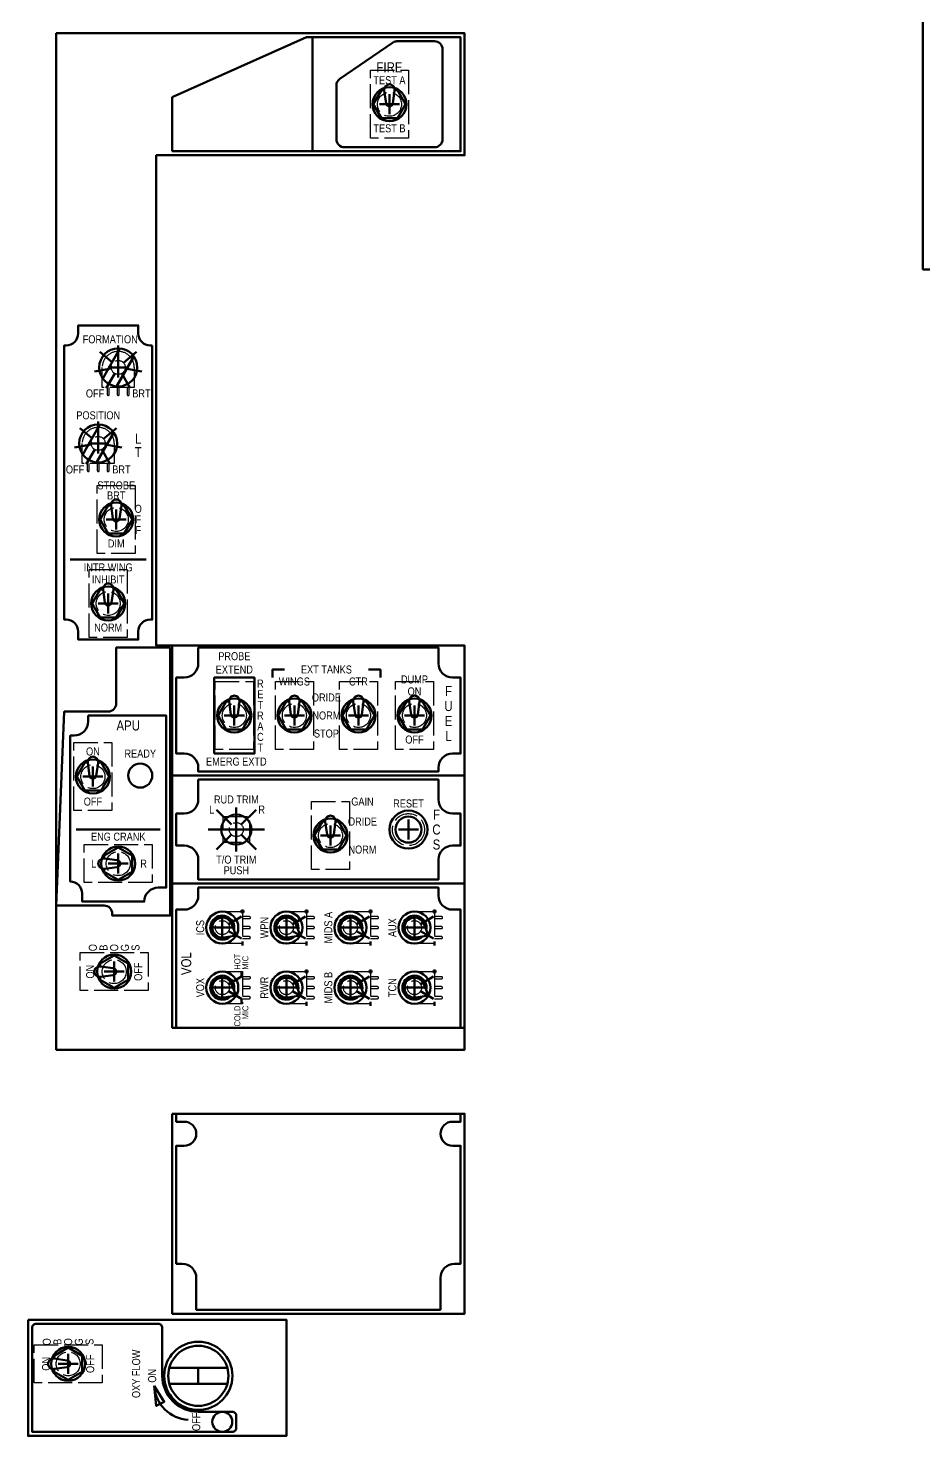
# Model space of a CAD drawing. Header units: millimetres. Extents: x -478 to 619, y -820 to 315.
# Drawn here: x -433 to 14, y -820 to -116 of the extents above; entities that cross this region are included whole.
import ezdxf

# ---------------------------------------------------------------- set-up
doc = ezdxf.new("R2010")
doc.units = ezdxf.units.MM
doc.header["$PDMODE"] = 2
doc.header["$PDSIZE"] = 5
doc.linetypes.add('ACAD_ISO02W100', pattern=[15, 12, -3])
for name, color, linetype, lineweight, true_color in [('CutTier1', 7, 'Continuous', 50, 0x000000), ('SwBack', 9, 'ACAD_ISO02W100', 25, 0xc0c0c0), ('SwCenter', 9, 'Continuous', 200, 0xc0c0c0), ('SwDrill', 9, 'ACAD_ISO02W100', 25, 0xc0c0c0), ('SwFront', 1, 'Continuous', 50, 0xff0000), ('SwitchTier1', 7, 'Continuous', 25, 0x000000), ('TextTier1', 5, 'Continuous', 50, 0x0000ff)]:
    doc.layers.add(name, color=color, linetype=linetype, lineweight=lineweight, true_color=true_color)
doc.styles.add('textstyle10', font='')
doc.styles.add('textstyle100', font='')
doc.styles.add('textstyle101', font='')
doc.styles.add('textstyle102', font='')
doc.styles.add('textstyle103', font='')
doc.styles.add('textstyle104', font='')
doc.styles.add('textstyle105', font='')
doc.styles.add('textstyle106', font='')
doc.styles.add('textstyle107', font='')
doc.styles.add('textstyle108', font='')
doc.styles.add('textstyle109', font='')
doc.styles.add('textstyle110', font='')
doc.styles.add('textstyle111', font='')
doc.styles.add('textstyle112', font='')
doc.styles.add('textstyle113', font='')
doc.styles.add('textstyle114', font='')
doc.styles.add('textstyle115', font='')
doc.styles.add('textstyle116', font='')
doc.styles.add('textstyle117', font='')
doc.styles.add('textstyle118', font='')
doc.styles.add('textstyle119', font='')
doc.styles.add('textstyle120', font='')
doc.styles.add('textstyle121', font='')
doc.styles.add('textstyle122', font='')
doc.styles.add('textstyle123', font='')
doc.styles.add('textstyle124', font='')
doc.styles.add('textstyle18', font='')
doc.styles.add('textstyle19', font='')
doc.styles.add('textstyle20', font='')
doc.styles.add('textstyle51', font='')
doc.styles.add('textstyle52', font='')
doc.styles.add('textstyle53', font='')
doc.styles.add('textstyle54', font='')
doc.styles.add('textstyle55', font='')
doc.styles.add('textstyle56', font='')
doc.styles.add('textstyle57', font='')
doc.styles.add('textstyle58', font='')
doc.styles.add('textstyle59', font='')
doc.styles.add('textstyle60', font='')
doc.styles.add('textstyle61', font='')
doc.styles.add('textstyle62', font='')
doc.styles.add('textstyle63', font='')
doc.styles.add('textstyle64', font='')
doc.styles.add('textstyle65', font='')
doc.styles.add('textstyle66', font='')
doc.styles.add('textstyle67', font='')
doc.styles.add('textstyle68', font='')
doc.styles.add('textstyle70', font='')
doc.styles.add('textstyle71', font='')
doc.styles.add('textstyle72', font='')
doc.styles.add('textstyle73', font='')
doc.styles.add('textstyle74', font='')
doc.styles.add('textstyle75', font='')
doc.styles.add('textstyle76', font='')
doc.styles.add('textstyle77', font='')
doc.styles.add('textstyle78', font='')
doc.styles.add('textstyle79', font='')
doc.styles.add('textstyle8', font='')
doc.styles.add('textstyle80', font='')
doc.styles.add('textstyle81', font='')
doc.styles.add('textstyle82', font='')
doc.styles.add('textstyle9', font='')
doc.styles.add('textstyle90', font='')
doc.styles.add('textstyle91', font='')
doc.styles.add('textstyle92', font='')
doc.styles.add('textstyle99', font='')
doc.styles.get('textstyle10').set_extended_font_data('Arial Narrow')
doc.styles.get('textstyle100').set_extended_font_data('Arial Narrow')
doc.styles.get('textstyle101').set_extended_font_data('Arial Narrow')
doc.styles.get('textstyle102').set_extended_font_data('Arial Narrow')
doc.styles.get('textstyle103').set_extended_font_data('Arial Narrow')
doc.styles.get('textstyle104').set_extended_font_data('Arial Narrow')
doc.styles.get('textstyle105').set_extended_font_data('Arial Narrow')
doc.styles.get('textstyle106').set_extended_font_data('Arial Narrow')
doc.styles.get('textstyle107').set_extended_font_data('Arial Narrow')
doc.styles.get('textstyle108').set_extended_font_data('Arial Narrow')
doc.styles.get('textstyle109').set_extended_font_data('Arial Narrow')
doc.styles.get('textstyle110').set_extended_font_data('Arial Narrow')
doc.styles.get('textstyle111').set_extended_font_data('Arial Narrow')
doc.styles.get('textstyle112').set_extended_font_data('Arial Narrow')
doc.styles.get('textstyle113').set_extended_font_data('Arial Narrow')
doc.styles.get('textstyle114').set_extended_font_data('Arial Narrow')
doc.styles.get('textstyle115').set_extended_font_data('Arial Narrow')
doc.styles.get('textstyle116').set_extended_font_data('Arial Narrow')
doc.styles.get('textstyle117').set_extended_font_data('Arial Narrow')
doc.styles.get('textstyle118').set_extended_font_data('Arial Narrow')
doc.styles.get('textstyle119').set_extended_font_data('Arial Narrow')
doc.styles.get('textstyle120').set_extended_font_data('Arial Narrow')
doc.styles.get('textstyle121').set_extended_font_data('Arial Narrow')
doc.styles.get('textstyle122').set_extended_font_data('Arial Narrow')
doc.styles.get('textstyle123').set_extended_font_data('Arial Narrow')
doc.styles.get('textstyle124').set_extended_font_data('Arial Narrow')
doc.styles.get('textstyle18').set_extended_font_data('Arial Narrow')
doc.styles.get('textstyle19').set_extended_font_data('Arial Narrow')
doc.styles.get('textstyle20').set_extended_font_data('Arial Narrow')
doc.styles.get('textstyle51').set_extended_font_data('Arial Narrow')
doc.styles.get('textstyle52').set_extended_font_data('Arial Narrow')
doc.styles.get('textstyle53').set_extended_font_data('Arial Narrow')
doc.styles.get('textstyle54').set_extended_font_data('Arial Narrow')
doc.styles.get('textstyle55').set_extended_font_data('Arial Narrow')
doc.styles.get('textstyle56').set_extended_font_data('Arial Narrow')
doc.styles.get('textstyle57').set_extended_font_data('Arial Narrow')
doc.styles.get('textstyle58').set_extended_font_data('Arial Narrow')
doc.styles.get('textstyle59').set_extended_font_data('Arial Narrow')
doc.styles.get('textstyle60').set_extended_font_data('Arial Narrow')
doc.styles.get('textstyle61').set_extended_font_data('Arial Narrow')
doc.styles.get('textstyle62').set_extended_font_data('Arial Narrow')
doc.styles.get('textstyle63').set_extended_font_data('Arial Narrow')
doc.styles.get('textstyle64').set_extended_font_data('Arial Narrow')
doc.styles.get('textstyle65').set_extended_font_data('Arial Narrow')
doc.styles.get('textstyle66').set_extended_font_data('Arial Narrow')
doc.styles.get('textstyle67').set_extended_font_data('Arial Narrow')
doc.styles.get('textstyle68').set_extended_font_data('Arial Narrow')
doc.styles.get('textstyle70').set_extended_font_data('Arial Narrow')
doc.styles.get('textstyle71').set_extended_font_data('Arial Narrow')
doc.styles.get('textstyle72').set_extended_font_data('Arial Narrow')
doc.styles.get('textstyle73').set_extended_font_data('Arial Narrow')
doc.styles.get('textstyle74').set_extended_font_data('Arial Narrow')
doc.styles.get('textstyle75').set_extended_font_data('Arial Narrow')
doc.styles.get('textstyle76').set_extended_font_data('Arial Narrow')
doc.styles.get('textstyle77').set_extended_font_data('Arial Narrow')
doc.styles.get('textstyle78').set_extended_font_data('Arial Narrow')
doc.styles.get('textstyle79').set_extended_font_data('Arial Narrow')
doc.styles.get('textstyle8').set_extended_font_data('Arial Narrow')
doc.styles.get('textstyle80').set_extended_font_data('Arial Narrow')
doc.styles.get('textstyle81').set_extended_font_data('Arial Narrow')
doc.styles.get('textstyle82').set_extended_font_data('Arial Narrow')
doc.styles.get('textstyle9').set_extended_font_data('Arial Narrow')
doc.styles.get('textstyle90').set_extended_font_data('Arial Narrow')
doc.styles.get('textstyle91').set_extended_font_data('Arial Narrow')
doc.styles.get('textstyle92').set_extended_font_data('Arial Narrow')
doc.styles.get('textstyle99').set_extended_font_data('Arial Narrow')

# ---------------------------------------------------------------- blocks, each defined once
blk = doc.blocks.new('SwToggle')
at = {"layer": 'SwBack'}
blk.add_lwpolyline([(-9.5, 17), (9.5, 17), (9.5, -17), (-9.5, -17)], close=True, dxfattribs=at)
at = {"layer": 'SwCenter'}
blk.add_point((0, 0), dxfattribs=at)
at = {"layer": 'SwDrill'}
blk.add_circle((0, 0), 6, dxfattribs=at)
at = {"layer": 'SwFront'}
blk.add_lwpolyline([(0.09, 10), (-0.09, 10, -0.454489), (2.58, 6.94), (1.7, 0.47, -0.375053), (0.02, -1), (-0.02, -1, -0.375053), (-1.7, 0.47), (-2.58, 6.94, -0.454489), (0.09, 10)], format="xyb", dxfattribs=at)
blk.add_lwpolyline([(2.59, 7), (4.04, 7), (8.08, 0), (4.04, -7), (-4.04, -7), (-8.08, 0), (-4.04, 7), (-2.59, 7)], dxfattribs=at)
at = {"layer": 'TextTier1'}
blk.add_circle((0, 0), 8.5, dxfattribs=at)
blk = doc.blocks.new('SwEnc15mm')
at = {"layer": 'SwBack', "flags": 128}
blk.add_lwpolyline([(-6.5, 6.5), (6.5, 6.5), (6.5, -6.5), (-6.5, -6.5)], close=True, dxfattribs=at)
at = {"layer": 'SwCenter'}
blk.add_point((0, 0), dxfattribs=at)
at = {"layer": 'SwDrill'}
blk.add_circle((0, 0), 3.5, dxfattribs=at)
at = {"layer": 'SwFront'}
blk.add_line((0, 7.5), (0, 3.75), dxfattribs=at)
blk.add_circle((0, 0), 7.5, dxfattribs=at)
blk = doc.blocks.new('SwBtRnd19mm')
at = {"layer": 'SwCenter'}
blk.add_point((0, 0), dxfattribs=at)
at = {"layer": 'SwDrill'}
blk.add_circle((0, 0), 8, dxfattribs=at)
at = {"layer": 'SwFront'}
for radius in [9.5, 6.5]:
    blk.add_circle((0, 0), radius, dxfattribs=at)
blk = doc.blocks.new('SwPot16mm')
at = {"layer": 'SwBack'}
for points in [[(-8, -10), (-8, 0, -0.414214), (0, 8), (0, 8, -0.414214), (8, 0), (8, -10), (-8, -10)], [(-5.5, -10), (-5.5, -13.5, 0.414214), (-5, -14), (-5, -14, 0.414214), (-4.5, -13.5), (-4.5, -10)], [(-0.5, -10), (-0.5, -13.5, 0.414214), (0, -14), (0, -14, 0.414214), (0.5, -13.5), (0.5, -10)], [(4.49, -10.06), (4.49, -13.56, 0.414214), (4.99, -14.06), (4.99, -14.06, 0.414214), (5.49, -13.56), (5.49, -10.06)]]:
    blk.add_lwpolyline(points, format="xyb", dxfattribs=at)
at = {"layer": 'SwCenter'}
blk.add_point((0, 0), dxfattribs=at)
blk.add_point((0, 0), dxfattribs=at)
at = {"layer": 'SwDrill'}
blk.add_circle((0, 0), 3.5, dxfattribs=at)
at = {"layer": 'SwFront'}
for q in [(-4.94, -0.75), (1.82, -4.66)]:
    blk.add_line((-4, -6.93), q, dxfattribs=at)
blk.add_circle((0, 0), 8, dxfattribs=at)
for radius, start, end in [(6, 257.7605, 222.2395), (5, 291.31781, 188.68219)]:
    blk.add_arc((0, 0), radius, start, end, dxfattribs=at)
blk = doc.blocks.new('SwPot19mmBar')
at = {"layer": 'SwBack'}
for points in [[(-8, -10), (-8, 0, -0.414214), (0, 8), (0, 8, -0.414214), (8, 0), (8, -10), (-8, -10)], [(-5.5, -10), (-5.5, -13.5, 0.414214), (-5, -14), (-5, -14, 0.414214), (-4.5, -13.5), (-4.5, -10)], [(-0.5, -10), (-0.5, -13.5, 0.414214), (0, -14), (0, -14, 0.414214), (0.5, -13.5), (0.5, -10)], [(4.49, -10.06), (4.49, -13.56, 0.414214), (4.99, -14.06), (4.99, -14.06, 0.414214), (5.49, -13.56), (5.49, -10.06)]]:
    blk.add_lwpolyline(points, format="xyb", dxfattribs=at)
at = {"layer": 'SwCenter'}
blk.add_point((0, 0), dxfattribs=at)
at = {"layer": 'SwDrill'}
blk.add_circle((0, 0), 3.5, dxfattribs=at)
at = {"layer": 'SwFront'}
for p, q in [((-7.77, -5.46), (0.84, 9.46)), ((-0.84, -9.46), (7.77, 5.46)), ((-4.75, -8.23), (-2.75, -4.76))]:
    blk.add_line(p, q, dxfattribs=at)
blk.add_circle((0, 0), 9.5, dxfattribs=at)

msp = doc.modelspace()

# ---------------------------------------------------------------- linework, layer by layer
at = {"layer": 'CutTier1'}
for points in [[(-205, 10), (-205, 226), (-99, 315), (299, 315), (405, 226), (405, 10), (186, 10), (186, -237), (14, -237), (14, 10)], [(-419, -119), (-215, -119), (-215, -180), (-369, -180), (-369, -425), (-215, -425), (-215, -627), (-419, -627)]]:
    msp.add_lwpolyline(points, close=True, dxfattribs=at)
at = {"layer": 'TextTier1'}
for p, q in [((-291, -178), (-291, -121)), ((-390.68, -283.75), (-397.19, -278.29)), ((-388, -282.5), (-388, -275)), ((-385.32, -283.75), (-378.81, -278.29)), ((-391.45, -286.61), (-399.82, -288.08)), ((-384.55, -286.61), (-376.18, -288.08)), ((-389.75, -289.03), (-394, -296.39)), ((-386.25, -289.03), (-382, -296.39)), ((-400.68, -321.75), (-407.19, -316.29)), ((-398, -320.5), (-398, -313)), ((-395.32, -321.75), (-388.81, -316.29)), ((-401.45, -324.61), (-409.82, -326.08)), ((-399.75, -327.03), (-404, -334.39)), ((-396.25, -327.03), (-392, -334.39)), ((-394.55, -324.61), (-386.18, -326.08)), ((-329, -513.5), (-329, -506)), ((-331.47, -514.53), (-338.9, -507.1)), ((-326.53, -514.53), (-319.1, -507.1)), ((-332.5, -517), (-343, -517)), ((-331.47, -519.47), (-338.9, -526.9)), ((-329, -520.5), (-329, -528)), ((-326.53, -519.47), (-319.1, -526.9)), ((-325.5, -517), (-315, -517)), ((-332.97, -564.25), (-326.47, -560.5)), ((-327, -558), (-325, -558)), ((-326, -559), (-326, -557)), ((-300.97, -564.25), (-294.47, -560.5)), ((-295, -558), (-293, -558)), ((-294, -559), (-294, -557)), ((-268.97, -564.25), (-262.47, -560.5)), ((-263, -558), (-261, -558)), ((-262, -559), (-262, -557)), ((-236.97, -564.25), (-230.47, -560.5)), ((-231, -558), (-229, -558)), ((-230, -559), (-230, -557)), ((-332.97, -567.75), (-326.47, -571.5)), ((-300.97, -567.75), (-294.47, -571.5)), ((-268.97, -567.75), (-262.47, -571.5)), ((-236.97, -567.75), (-230.47, -571.5)), ((-326, -575), (-326, -573)), ((-294, -575), (-294, -573)), ((-262, -575), (-262, -573)), ((-230, -575), (-230, -573)), ((-332.97, -594.25), (-326.47, -590.5)), ((-326.47, -590.5), (-326.47, -588.5)), ((-300.97, -594.25), (-294.47, -590.5)), ((-295, -588), (-293, -588)), ((-294, -589), (-294, -587)), ((-268.97, -594.25), (-262.47, -590.5)), ((-263, -588), (-261, -588)), ((-262, -589), (-262, -587)), ((-236.97, -594.25), (-230.47, -590.5)), ((-231, -588), (-229, -588)), ((-230, -589), (-230, -587)), ((-332.97, -597.75), (-326.47, -601.5)), ((-300.97, -597.75), (-294.47, -601.5)), ((-268.97, -597.75), (-262.47, -601.5)), ((-236.97, -597.75), (-230.47, -601.5)), ((-326.47, -601.5), (-326.47, -603.5)), ((-294, -605), (-294, -603)), ((-262, -605), (-262, -603)), ((-230, -605), (-230, -603)), ((-362.49, -786), (-333.51, -786)), ((-348, -786), (-348, -794)), ((-362.49, -794), (-333.51, -794))]:
    msp.add_line(p, q, dxfattribs=at)
for points in [[(-361, -178), (-361, -151), (-294, -121), (-217, -121), (-217, -178)], [(-340, -479), (-320, -479), (-320, -441), (-340, -441)]]:
    msp.add_lwpolyline(points, close=True, dxfattribs=at)
for points in [[(-279, -172), (-279, -145.1, -0.246585), (-277.27, -141.81), (-251.03, -123.71, -0.152094), (-248.75, -123), (-230, -123, -0.414214), (-226, -127), (-226, -172, -0.414214), (-230, -176), (-275, -176, -0.414214), (-279, -172)], [(-371, -275), (-372, -275, -0.414214), (-378, -269), (-378, -265), (-408, -265), (-408, -269, -0.414214), (-414, -275), (-415, -275), (-415, -412), (-414, -412, -0.414214), (-408, -418), (-408, -422), (-378, -422), (-378, -418, -0.414214), (-372, -412), (-371, -412), (-371, -275)], [(-362, -426), (-389, -426), (-389, -454, -0.414214), (-393, -458), (-415, -458), (-419, -555), (-395, -555, -0.414214), (-391, -559), (-391, -560), (-362, -560), (-362, -426)], [(-348, -426), (-348, -434, -0.414214), (-355, -441), (-359, -441), (-359, -479), (-355, -479, -0.414214), (-348, -486), (-348, -488), (-228, -488), (-228, -486, -0.414214), (-221, -479), (-217, -479), (-217, -441), (-221, -441, -0.414214), (-228, -434), (-228, -426), (-348, -426)], [(-403, -460), (-403, -463, -0.414214), (-410, -470), (-412, -470), (-412, -543), (-412, -543, -0.414214), (-406, -549), (-406, -553), (-375, -553), (-375, -553, -0.414214), (-368, -546), (-364, -546), (-364, -460), (-403, -460)], [(-348, -492), (-348, -502, -0.414214), (-355, -509), (-359, -509), (-359, -525), (-355, -525, -0.414214), (-348, -532), (-348, -542), (-228, -542), (-228, -532, -0.414214), (-221, -525), (-217, -525), (-217, -509), (-221, -509, -0.414214), (-228, -502), (-228, -492), (-348, -492)], [(-348, -546), (-348, -550, -0.414214), (-355, -557), (-359, -557), (-359, -616), (-217, -616), (-217, -557), (-221, -557, -0.414214), (-228, -550), (-228, -546), (-348, -546)], [(-359, -659), (-359, -663), (-355, -663, -0.414214), (-349, -669), (-349, -669, -0.414214), (-355, -675), (-359, -675), (-359, -734), (-356, -734, -0.414214), (-349, -741), (-349, -757), (-227, -757), (-227, -741, -0.414214), (-220, -734), (-217, -734), (-217, -675), (-221, -675, -0.414214), (-227, -669), (-227, -669, -0.414214), (-221, -663), (-217, -663), (-217, -659), (-359, -659)], [(-429, -764), (-368, -764, -0.414214), (-366, -766), (-366, -790, 0.414214), (-348, -808), (-331, -808, -0.414214), (-329, -810), (-329, -816, -0.414214), (-331, -818), (-431, -818), (-431, -766, -0.414214), (-429, -764)]]:
    msp.add_lwpolyline(points, format="xyb", dxfattribs=at)
for points in [[(-412, -382), (-374, -382)], [(-311, -441), (-311, -437), (-305, -437)], [(-257, -441), (-257, -437), (-263, -437)], [(-409, -517), (-367, -517)], [(-370, -795), (-365, -803), (-369, -805), (-370, -795)]]:
    msp.add_lwpolyline(points, dxfattribs=at)
at = {"layer": 'TextTier1', "flags": 128}
for points in [[(-361, -425), (-215, -425), (-215, -490), (-361, -490)], [(-361, -490), (-215, -490), (-215, -544), (-361, -544)], [(-361, -544), (-215, -544), (-215, -616), (-361, -616)], [(-361, -659), (-215, -659), (-215, -759), (-361, -759)], [(-433, -762), (-304, -762), (-304, -820), (-433, -820)]]:
    msp.add_lwpolyline(points, close=True, dxfattribs=at)
at = {"layer": 'TextTier1'}
for centre, radius in [((-377, -490), 6), ((-348, -790), 17.03), ((-348, -790), 15.03), ((-336, -813), 5)]:
    msp.add_circle(centre, radius, dxfattribs=at)
msp.add_arc((-352, -794), 18.03, 183.17983, 266.82017, dxfattribs=at)

# ---------------------------------------------------------------- block references
at = {"layer": 'SwitchTier1'}
for name, p in [('SwToggle', (-252.5, -154.5)), ('SwPot19mmBar', (-388, -286)), ('SwPot19mmBar', (-398, -324)), ('SwToggle', (-389, -362)), ('SwToggle', (-393, -404)), ('SwToggle', (-330, -460)), ('SwToggle', (-300, -460)), ('SwToggle', (-268, -460)), ('SwToggle', (-240, -460)), ('SwToggle', (-400.65, -490.53)), ('SwToggle', (-281.98, -520)), ('SwEnc15mm', (-329, -517)), ('SwBtRnd19mm', (-243, -517))]:
    msp.add_blockref(name, p, dxfattribs=at)
at = {"layer": 'SwitchTier1', "rotation": 90}
for name, p in [('SwToggle', (-388, -534)), ('SwPot16mm', (-336, -566)), ('SwPot16mm', (-304, -566)), ('SwPot16mm', (-272, -566)), ('SwPot16mm', (-240, -566)), ('SwToggle', (-390, -588)), ('SwPot16mm', (-336, -596)), ('SwPot16mm', (-304, -596)), ('SwPot16mm', (-272, -596)), ('SwPot16mm', (-240, -596)), ('SwToggle', (-413, -784))]:
    msp.add_blockref(name, p, dxfattribs=at)

# ---------------------------------------------------------------- texts
at = {"layer": 'TextTier1', "char_height": 4}
for s, insert, attachment_point, style in [('\\H5;FIRE', (-252.5, -138.5), 8, 'textstyle53'), ('TEST A', (-252.5, -144.5), 8, 'textstyle79'), ('TEST B', (-252.5, -164.5), 2, 'textstyle80'), ('STROBE', (-389, -347), 8, 'textstyle74'), ('BRT', (-389, -352), 8, 'textstyle70'), ('DIM', (-389, -372), 2, 'textstyle68'), ('INTR WING', (-393, -388), 8, 'textstyle71'), ('INHIBIT', (-393, -394), 8, 'textstyle67'), ('NORM', (-393, -414), 2, 'textstyle73'), ('PROBE\\PEXTEND', (-330, -439), 8, 'textstyle57'), ('WINGS', (-300, -443), 5, 'textstyle56'), ('CTR', (-268, -443), 5, 'textstyle61'), ('DUMP', (-240, -444), 8, 'textstyle18'), ('ON', (-240, -450), 8, 'textstyle19'), ('\\H5;APU', (-383, -465), 5, 'textstyle82'), ('STOP', (-284, -469), 5, 'textstyle55'), ('OFF', (-240, -470), 2, 'textstyle20'), ('ON', (-400.65, -480), 8, 'textstyle72'), ('READY', (-377, -481), 8, 'textstyle77'), ('EMERG EXTD', (-329, -481), 2, 'textstyle58'), ('OFF', (-400.65, -501), 2, 'textstyle81'), ('L', (-340, -507), 6, 'textstyle110'), ('RUD TRIM', (-329, -504), 8, 'textstyle108'), ('R', (-318, -507), 4, 'textstyle107'), ('GAIN', (-265.98, -503), 5, 'textstyle76'), ('RESET', (-243, -506), 8, 'textstyle92'), ('ORIDE', (-265.98, -513), 5, 'textstyle75'), ('ENG CRANK', (-388, -522.58), 8, 'textstyle54'), ('NORM', (-265.98, -527), 5, 'textstyle78'), ('L', (-399, -534), 6, 'textstyle52'), ('R', (-377, -534), 4, 'textstyle51')]:
    msp.add_mtext(s, dxfattribs=dict(at, insert=insert, attachment_point=attachment_point, style=style))
for s, insert, attachment_point, line_spacing_factor, style in [('FORMATION', (-392, -274), 8, 0.8, 'textstyle90'), ('OFF', (-395, -297), 3, 0.8, 'textstyle113'), ('BRT', (-381, -297), 1, 0.8, 'textstyle102'), ('POSITION', (-398, -312), 8, 0.8, 'textstyle112'), ('\\H5;L\\PT', (-378, -325), 5, 0.8, 'textstyle100'), ('OFF', (-405, -335), 3, 0.8, 'textstyle101'), ('BRT', (-391, -335), 1, 0.8, 'textstyle99'), ('O\\PF\\PF', (-378, -362), 5, 0.8, 'textstyle105'), ('EXT TANKS', (-284, -437), 5, 0.8, 'textstyle109'), ('R\\PE\\PT\\PR\\PA\\PC\\PT', (-317, -460), 5, 0.8, 'textstyle106'), ('ORIDE', (-284, -451), 5, 0.8, 'textstyle104'), ('\\H5;F\\PU\\PE\\PL', (-223, -459), 5, 0.9, 'textstyle91'), ('NORM', (-284, -460), 5, 0.8, 'textstyle103'), ('\\H5;F\\PC\\PS', (-229, -517), 5, 0.9, 'textstyle64'), ('T/O TRIM\\PPUSH', (-329, -530), 2, 0.8, 'textstyle111')]:
    msp.add_mtext(s, dxfattribs=dict(at, insert=insert, attachment_point=attachment_point, line_spacing_factor=line_spacing_factor, style=style))
at = {"layer": 'TextTier1', "rotation": 90, "line_spacing_factor": 0.8}
for s, insert, char_height, attachment_point, style in [('ICS', (-345, -566), 4, 8, 'textstyle116'), ('WPN', (-313, -566), 4, 8, 'textstyle114'), ('MIDS A', (-281, -566), 4, 8, 'textstyle115'), ('AUX', (-249, -566), 4, 8, 'textstyle119'), ('O\\PB\\PO\\PG\\PS', (-390, -576), 4, 5, 'textstyle63'), ('\\H5;VOL', (-354, -584), 4, 5, 'textstyle122'), ('HOT\\PMIC', (-326.47, -587), 3, 4, 'textstyle118'), ('RWR', (-313, -596), 4, 8, 'textstyle117'), ('MIDS B', (-281, -596), 4, 8, 'textstyle124'), ('VOX', (-345, -596), 4, 8, 'textstyle120'), ('TCN', (-249, -596), 4, 8, 'textstyle121'), ('COLD\\PMIC', (-326.47, -605), 3, 6, 'textstyle123'), ('O\\PB\\PO\\PG\\PS', (-413, -773), 4, 5, 'textstyle66')]:
    msp.add_mtext(s, dxfattribs=dict(at, insert=insert, char_height=char_height, attachment_point=attachment_point, style=style))
at = {"layer": 'TextTier1', "char_height": 4, "rotation": 90}
for s, insert, attachment_point, style in [('OFF', (-380, -588), 2, 'textstyle59'), ('ON', (-400, -588), 8, 'textstyle65'), ('ON', (-422, -784), 8, 'textstyle60'), ('OFF', (-404, -784), 2, 'textstyle62'), ('OXY FLOW', (-377, -789), 8, 'textstyle8'), ('ON', (-369, -790), 8, 'textstyle10'), ('OFF', (-349, -813), 5, 'textstyle9')]:
    msp.add_mtext(s, dxfattribs=dict(at, insert=insert, attachment_point=attachment_point, style=style))

doc.saveas('drawing.dxf')
